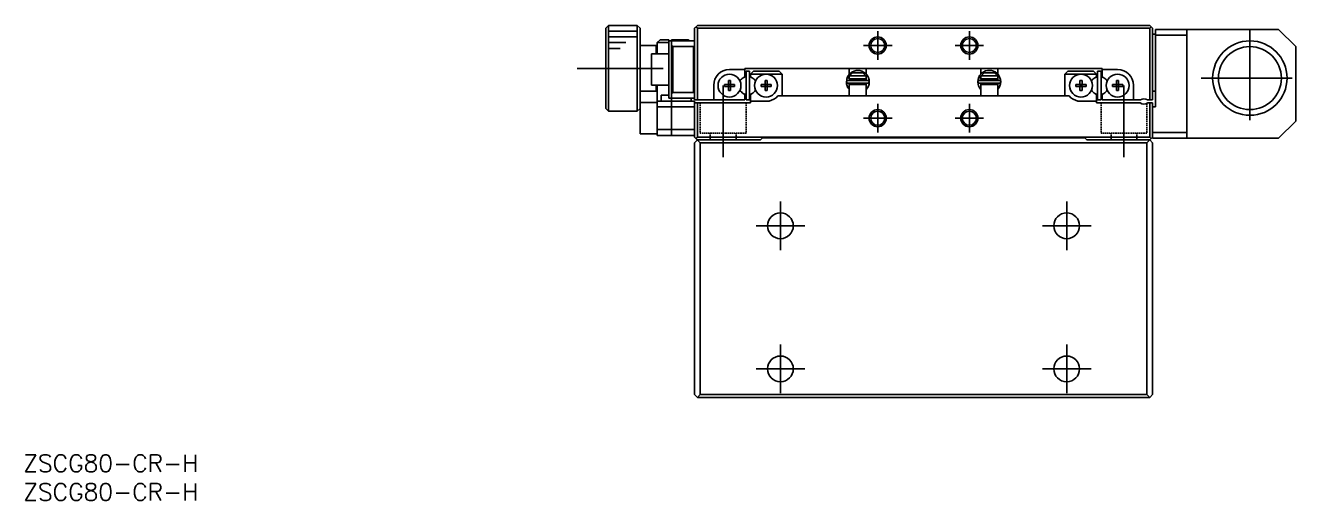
# Model space of a CAD drawing. Extents: x 0 to 488, y -8 to 338.
# Drawn here: x 0.4 to 222.8, y -8 to 75 of the extents above; entities that cross this region are included whole.
import ezdxf

# ---------------------------------------------------------------- set-up
doc = ezdxf.new("R2010")
doc.units = 0
doc.header["$LTSCALE"] = 0.5
doc.linetypes.add('CENTER', pattern=[50.8, 31.75, -6.35, 6.35, -6.35])
doc.linetypes.add('DASHED', pattern=[0.75, 0.5, -0.25])
for name, color, linetype in [('MSM_CENTER', 1, 'CENTER'), ('MSM_CONTINUOUS', 7, 'CONTINUOUS'), ('MSM_DASHED', 4, 'DASHED'), ('MSM_NARROW', 5, 'CONTINUOUS'), ('MSM_PART_NUMBER', 7, 'CONTINUOUS')]:
    doc.layers.add(name, color=color, linetype=linetype)
doc.styles.get("Standard").update_dxf_attribs({"font": 'txt.shx', "height": 1, "bigfont": 'bigfont.shx'})

# ---------------------------------------------------------------- blocks, each defined once
blk = doc.blocks.new('*U3')
at = {"layer": 'MSM_PART_NUMBER'}
blk.add_text('ZSCG80-CR-H', height=3, dxfattribs=at).set_placement((0, -3))
blk = doc.blocks.new('*U4')
at = {"layer": 'MSM_PART_NUMBER'}
blk.add_text('ZSCG80-CR-H', height=3, dxfattribs=at).set_placement((0, -8))

msp = doc.modelspace()

# ---------------------------------------------------------------- linework, layer by layer
at = {"layer": 'MSM_CENTER'}
for p, q in [((149.25, 69), (149.25, 74)), ((165.25, 69), (165.25, 74)), ((214.25, 74.3), (214.25, 57.3)), ((146.75, 71.5), (151.75, 71.5)), ((162.75, 71.5), (167.75, 71.5)), ((111.75, 67.5), (96.75, 67.5)), ((122.25, 64.5), (122.25, 52)), ((192.25, 64.5), (192.25, 52)), ((205.75, 65.8), (222.75, 65.8)), ((149.25, 56.3), (149.25, 61.3)), ((165.25, 56.3), (165.25, 61.3)), ((146.75, 58.8), (151.75, 58.8)), ((162.75, 58.8), (167.75, 58.8)), ((132.25, 35.75), (132.25, 44.25)), ((182.25, 35.75), (182.25, 44.25)), ((128, 40), (136.5, 40)), ((178, 40), (186.5, 40)), ((132.25, 10.75), (132.25, 19.25)), ((182.25, 10.75), (182.25, 19.25)), ((128, 15), (136.5, 15)), ((178, 15), (186.5, 15))]:
    msp.add_line(p, q, dxfattribs=at)
at = {"layer": 'MSM_CONTINUOUS'}
for p, q in [((102.25, 75), (101.75, 74.5)), ((101.75, 60.5), (101.75, 74.5)), ((102.25, 75), (102.25, 60)), ((107.25, 75), (102.25, 75)), ((107.25, 60), (107.25, 75)), ((107.75, 74.5), (107.25, 75)), ((107.75, 74.5), (107.75, 56.05)), ((117.25, 74.5), (117.75, 75)), ((117.25, 62), (117.25, 74.5)), ((117.5, 74.75), (117.75, 74.5)), ((117.75, 75), (196.75, 75)), ((117.75, 74.5), (117.75, 62)), ((196.75, 74.5), (117.75, 74.5)), ((197.25, 74.5), (196.75, 75)), ((196.75, 74.5), (197, 74.75)), ((196.75, 62), (196.75, 74.5)), ((197.25, 74.5), (197.25, 62)), ((197.25, 73.5), (197.75, 73.5)), ((197.75, 74.3), (197.75, 60.8)), ((197.75, 74.3), (219.25, 74.3)), ((203.25, 74.3), (203.25, 55.3)), ((222.25, 71.3), (219.25, 74.3)), ((110.55, 71.5), (107.75, 71.5)), ((110.55, 70.05), (110.55, 71.5)), ((110.75, 71.3), (110.55, 71.5)), ((110.75, 72), (111.25, 72.5)), ((112.75, 72), (110.75, 72)), ((110.75, 70.05), (110.75, 72)), ((111.25, 72.5), (112.75, 72.5)), ((112.75, 62.3), (112.75, 72.5)), ((112.75, 72.3), (117.25, 72.3)), ((113.25, 72.5), (113.25, 55.8)), ((113.25, 72.5), (116.15, 72.5)), ((113.25, 71.5), (113.45, 71.3)), ((117.05, 71.3), (113.45, 71.3)), ((113.45, 71.3), (113.45, 63.3)), ((116.15, 72.5), (116.35, 72.3)), ((117.05, 71.3), (117.25, 71.5)), ((117.05, 63.3), (117.05, 71.3)), ((203.25, 73.3), (197.75, 73.3)), ((222.25, 71.3), (222.25, 58.3)), ((109.75, 70.05), (109.75, 64.55)), ((112.75, 70.05), (109.75, 70.05)), ((126.05, 67.3), (123.35, 67.3)), ((126.05, 67.5), (188.45, 67.5)), ((126.05, 66.044412), (126.05, 67.5)), ((126.25, 62), (126.25, 67)), ((126.85, 67), (126.25, 67)), ((126.85, 62), (126.85, 67)), ((127.05, 66.5), (127.55, 67)), ((127.55, 67), (132.05, 67)), ((132.05, 67), (132.55, 66.5)), ((144.25, 67.5), (144.25, 66.444331)), ((147.25, 66.488251), (147.25, 67.5)), ((167.25, 67.5), (167.25, 66.496318)), ((170.25, 66.454798), (170.25, 67.5)), ((181.95, 66.5), (182.45, 67)), ((182.45, 67), (186.95, 67)), ((186.95, 67), (187.45, 66.5)), ((187.65, 62), (187.65, 67)), ((187.65, 67), (188.25, 67)), ((188.25, 62), (188.25, 67)), ((188.45, 66.044412), (188.45, 67.5)), ((188.45, 67.3), (191.15, 67.3)), ((109.75, 64.55), (112.75, 64.55)), ((110.55, 63.5), (110.55, 64.55)), ((110.75, 55.8), (110.75, 64.55)), ((120.6, 64.55), (120.6, 62)), ((122.463639, 64.32), (122.463639, 64.68)), ((122.463639, 64.68), (123.17, 64.68)), ((123.17, 65.386361), (123.53, 65.386361)), ((123.17, 64.68), (123.17, 65.386361)), ((123.180372, 64.669628), (123.17, 64.68)), ((123.180372, 64.330372), (123.180372, 64.669628)), ((123.180372, 64.669628), (123.519628, 64.669628)), ((123.519628, 64.669628), (123.53, 64.68)), ((123.519628, 64.669628), (123.519628, 64.330372)), ((123.53, 65.386361), (123.53, 64.68)), ((124.236361, 64.68), (123.53, 64.68)), ((124.236361, 64.68), (124.236361, 64.32)), ((125.75625, 65.874815), (126.05, 66.044412)), ((126.850002, 66.15), (126.850002, 62.85)), ((132.55, 66.5), (127.05, 66.5)), ((127.05, 66.5), (127.05, 66.044412)), ((127.05, 66.044412), (127.34375, 65.874815)), ((128.863639, 64.68), (129.57, 64.68)), ((128.863639, 64.32), (128.863639, 64.68)), ((129.57, 65.386361), (129.93, 65.386361)), ((129.57, 64.68), (129.57, 65.386361)), ((129.580372, 64.669628), (129.57, 64.68)), ((129.580372, 64.330372), (129.580372, 64.669628)), ((129.580372, 64.669628), (129.919628, 64.669628)), ((129.919628, 64.669628), (129.93, 64.68)), ((129.919628, 64.669628), (129.919628, 64.330372)), ((129.93, 65.386361), (129.93, 64.68)), ((129.93, 64.68), (130.636361, 64.68)), ((130.636361, 64.68), (130.636361, 64.32)), ((132.55, 62.7), (132.55, 66.5)), ((143.904587, 65.865409), (143.770838, 65.174163)), ((143.869677, 65.676034), (143.86882, 65.640295)), ((143.86882, 65.640295), (143.869748, 65.604558)), ((143.872318, 65.711689), (143.869677, 65.676034)), ((143.869748, 65.604558), (143.87246, 65.56891)), ((143.876738, 65.747172), (143.872318, 65.711689)), ((143.87246, 65.56891), (143.876949, 65.53344)), ((143.882925, 65.782397), (143.876738, 65.747172)), ((143.876949, 65.53344), (143.883205, 65.498233)), ((143.890866, 65.817276), (143.882925, 65.782397)), ((143.883205, 65.498233), (143.891211, 65.463376)), ((143.900541, 65.851725), (143.890866, 65.817276)), ((143.891211, 65.463376), (143.900948, 65.428954)), ((143.911927, 65.885656), (143.900541, 65.851725)), ((143.900948, 65.428954), (143.912394, 65.395051)), ((143.924264, 65.917243), (143.911927, 65.885656)), ((143.912394, 65.395051), (143.925521, 65.36175)), ((143.929094, 65.926025), (143.920799, 65.906149)), ((143.924761, 65.918096), (143.924264, 65.917243)), ((143.930147, 65.920714), (143.924761, 65.918096)), ((143.925521, 65.36175), (143.926299, 65.359919)), ((143.929068, 65.926138), (144.185626, 65.84982)), ((143.94359, 65.959366), (143.929094, 65.926025)), ((143.934842, 65.921198), (143.930147, 65.920714)), ((143.940813, 65.921094), (143.934842, 65.921198)), ((143.948019, 65.920404), (143.940813, 65.921094)), ((143.956414, 65.919132), (143.948019, 65.920404)), ((143.965944, 65.917286), (143.956414, 65.919132)), ((143.976548, 65.914879), (143.965944, 65.917286)), ((143.988156, 65.911926), (143.976548, 65.914879)), ((144.000693, 65.908445), (143.988156, 65.911926)), ((147.544371, 65.370506), (143.994371, 65.370506)), ((143.994371, 64.920506), (147.544371, 64.920506)), ((144.014079, 65.90446), (144.000693, 65.908445)), ((144.028227, 65.899997), (144.014079, 65.90446)), ((144.043045, 65.895083), (144.028227, 65.899997)), ((144.058438, 65.889751), (144.043045, 65.895083)), ((144.074305, 65.884036), (144.058438, 65.889751)), ((144.090545, 65.877974), (144.074305, 65.884036)), ((144.107052, 65.871605), (144.090545, 65.877974)), ((144.12372, 65.86497), (144.107052, 65.871605)), ((144.14044, 65.858111), (144.12372, 65.86497)), ((144.157104, 65.851074), (144.14044, 65.858111)), ((144.173605, 65.843903), (144.157104, 65.851074)), ((144.189836, 65.836645), (144.173605, 65.843903)), ((144.185626, 65.84982), (144.250009, 65.818646)), ((144.205692, 65.829347), (144.189836, 65.836645)), ((144.221071, 65.822056), (144.205692, 65.829347)), ((144.235872, 65.81482), (144.221071, 65.822056)), ((144.283984, 64.699949), (144.234766, 64.920454)), ((144.25, 65.807684), (144.235872, 65.81482)), ((147.25, 66.2), (144.25, 66.2)), ((144.25, 66.2), (144.25, 65.7)), ((144.25, 65.7), (147.25, 65.7)), ((147.25, 64.7), (144.25, 64.7)), ((144.25, 64.7), (144.25, 62.7)), ((144.304317, 66.2), (144.833485, 66.7)), ((144.318851, 65.645132), (144.319413, 65.658754)), ((144.318989, 65.631503), (144.318851, 65.645132)), ((144.319826, 65.617903), (144.318989, 65.631503)), ((144.319413, 65.658754), (144.320673, 65.672332)), ((144.321358, 65.60437), (144.319826, 65.617903)), ((144.320673, 65.672332), (144.322628, 65.685829)), ((144.32358, 65.590938), (144.321358, 65.60437)), ((144.322628, 65.685829), (144.325273, 65.699208)), ((144.326483, 65.577644), (144.32358, 65.590938)), ((144.325273, 65.699208), (144.325453, 65.700004)), ((144.33006, 65.564523), (144.326483, 65.577644)), ((144.334297, 65.551608), (144.33006, 65.564523)), ((144.339183, 65.538932), (144.334297, 65.551608)), ((144.344701, 65.526528), (144.339183, 65.538932)), ((144.350835, 65.514425), (144.344701, 65.526528)), ((144.357568, 65.502655), (144.350835, 65.514425)), ((144.364879, 65.491244), (144.357568, 65.502655)), ((144.358855, 65.5), (144.75, 65.5)), ((144.372749, 65.48022), (144.364879, 65.491244)), ((144.381155, 65.469609), (144.372749, 65.48022)), ((144.390075, 65.459434), (144.381155, 65.469609)), ((144.399484, 65.44972), (144.390075, 65.459434)), ((144.409359, 65.440487), (144.399484, 65.44972)), ((144.419673, 65.431756), (144.409359, 65.440487)), ((144.4304, 65.423546), (144.419673, 65.431756)), ((144.441515, 65.415875), (144.4304, 65.423546)), ((144.452988, 65.408759), (144.441515, 65.415875)), ((144.464794, 65.402213), (144.452988, 65.408759)), ((144.476902, 65.396251), (144.464794, 65.402213)), ((144.489284, 65.390885), (144.476902, 65.396251)), ((144.501911, 65.386126), (144.489284, 65.390885)), ((144.514753, 65.381986), (144.501911, 65.386126)), ((144.527781, 65.378471), (144.514753, 65.381986)), ((144.540963, 65.37559), (144.527781, 65.378471)), ((144.554271, 65.373349), (144.540963, 65.37559)), ((144.567672, 65.371752), (144.554271, 65.373349)), ((144.581137, 65.370804), (144.567672, 65.371752)), ((144.593923, 65.370506), (144.581137, 65.370804)), ((144.75, 65.7), (144.75, 65.370506)), ((144.75, 64.920506), (144.75, 64.7)), ((144.833485, 66.7), (146.666515, 66.7)), ((146.666515, 66.7), (147.195683, 66.2)), ((146.75, 65.370506), (146.75, 65.7)), ((146.75, 65.5), (147.179668, 65.5)), ((146.75, 64.7), (146.75, 64.920506)), ((146.948374, 65.37053), (146.944819, 65.370506)), ((146.961866, 65.371034), (146.948374, 65.37053)), ((146.97532, 65.372188), (146.961866, 65.371034)), ((146.988706, 65.373991), (146.97532, 65.372188)), ((147.001993, 65.376439), (146.988706, 65.373991)), ((147.01515, 65.379527), (147.001993, 65.376439)), ((147.028145, 65.383251), (147.01515, 65.379527)), ((147.040949, 65.387602), (147.028145, 65.383251)), ((147.053531, 65.392571), (147.040949, 65.387602)), ((147.065862, 65.39815), (147.053531, 65.392571)), ((147.07791, 65.404326), (147.065862, 65.39815)), ((147.089646, 65.411087), (147.07791, 65.404326)), ((147.101043, 65.418419), (147.089646, 65.411087)), ((147.11207, 65.426305), (147.101043, 65.418419)), ((147.1227, 65.434731), (147.11207, 65.426305)), ((147.132905, 65.443676), (147.1227, 65.434731)), ((147.142659, 65.453121), (147.132905, 65.443676)), ((147.151935, 65.463045), (147.142659, 65.453121)), ((147.160709, 65.473425), (147.151935, 65.463045)), ((147.168957, 65.484236), (147.160709, 65.473425)), ((147.176654, 65.495454), (147.168957, 65.484236)), ((147.18378, 65.50705), (147.176654, 65.495454)), ((147.190314, 65.518997), (147.18378, 65.50705)), ((147.196237, 65.531264), (147.190314, 65.518997)), ((147.201531, 65.54382), (147.196237, 65.531264)), ((147.20618, 65.556634), (147.201531, 65.54382)), ((147.210171, 65.569671), (147.20618, 65.556634)), ((147.213491, 65.582897), (147.210171, 65.569671)), ((147.213286, 65.700016), (147.215139, 65.69119)), ((147.21613, 65.596277), (147.213491, 65.582897)), ((147.215139, 65.69119), (147.217368, 65.677754)), ((147.21808, 65.609775), (147.21613, 65.596277)), ((147.217368, 65.677754), (147.218907, 65.664216)), ((147.217546, 65.700031), (147.303989, 65.370523)), ((147.219335, 65.623354), (147.21808, 65.609775)), ((147.218907, 65.664216), (147.219749, 65.650612)), ((147.219892, 65.636979), (147.219335, 65.623354)), ((147.219749, 65.650612), (147.219892, 65.636979)), ((147.25, 65.7), (147.25, 66.2)), ((147.25, 62.7), (147.25, 64.7)), ((147.254844, 64.699831), (147.250234, 64.684677)), ((147.303663, 64.920452), (147.254844, 64.699831)), ((147.613551, 65.916771), (147.597085, 65.955003)), ((147.610312, 65.922408), (147.609702, 65.92591)), ((147.635113, 65.8615), (147.614478, 65.917243)), ((166.866904, 65.874638), (166.733155, 65.183391)), ((166.831993, 65.685263), (166.831136, 65.649523)), ((166.831136, 65.649523), (166.832065, 65.613786)), ((166.834635, 65.720918), (166.831993, 65.685263)), ((166.832065, 65.613786), (166.834777, 65.578139)), ((166.839054, 65.756401), (166.834635, 65.720918)), ((166.834777, 65.578139), (166.839266, 65.542669)), ((166.845242, 65.791625), (166.839054, 65.756401)), ((166.839266, 65.542669), (166.845521, 65.507462)), ((166.853182, 65.826504), (166.845242, 65.791625)), ((166.845521, 65.507462), (166.853527, 65.472605)), ((166.862857, 65.860953), (166.853182, 65.826504)), ((166.853527, 65.472605), (166.863265, 65.438183)), ((166.874243, 65.894885), (166.862857, 65.860953)), ((166.863265, 65.438183), (166.87471, 65.404279)), ((166.88658, 65.926472), (166.874243, 65.894885)), ((166.87471, 65.404279), (166.887837, 65.370978)), ((166.887077, 65.927325), (166.88658, 65.926472)), ((166.892666, 65.929981), (166.887077, 65.927325)), ((166.887837, 65.370978), (166.888615, 65.369147)), ((166.905907, 65.968594), (166.88875, 65.928946)), ((166.891385, 65.935367), (167.147942, 65.859048)), ((166.897228, 65.930428), (166.892666, 65.929981)), ((166.902972, 65.930332), (166.897228, 65.930428)), ((166.909864, 65.929691), (166.902972, 65.930332)), ((166.917862, 65.92851), (166.909864, 65.929691)), ((166.926918, 65.926795), (166.917862, 65.92851)), ((166.936978, 65.924558), (166.926918, 65.926795)), ((166.947982, 65.921812), (166.936978, 65.924558)), ((166.959863, 65.918572), (166.947982, 65.921812)), ((170.506687, 65.379734), (166.956687, 65.379734)), ((166.956687, 64.929734), (170.506687, 64.929734)), ((166.97255, 65.914859), (166.959863, 65.918572)), ((166.985968, 65.910695), (166.97255, 65.914859)), ((167.000034, 65.906104), (166.985968, 65.910695)), ((167.014666, 65.901115), (167.000034, 65.906104)), ((167.029775, 65.895757), (167.014666, 65.901115)), ((167.04527, 65.890063), (167.029775, 65.895757)), ((167.061059, 65.884066), (167.04527, 65.890063)), ((167.077046, 65.877803), (167.061059, 65.884066)), ((167.093137, 65.87131), (167.077046, 65.877803)), ((167.109233, 65.864629), (167.093137, 65.87131)), ((167.125239, 65.857797), (167.109233, 65.864629)), ((167.141059, 65.850857), (167.125239, 65.857797)), ((167.156597, 65.843849), (167.141059, 65.850857)), ((167.147942, 65.859048), (167.250027, 65.806906)), ((167.17176, 65.836817), (167.156597, 65.843849)), ((167.186458, 65.829802), (167.17176, 65.836817)), ((167.200602, 65.822846), (167.186458, 65.829802)), ((167.249169, 64.699754), (167.197082, 64.929682)), ((167.214107, 65.815991), (167.200602, 65.822846)), ((167.226892, 65.809278), (167.214107, 65.815991)), ((167.23888, 65.802748), (167.226892, 65.809278)), ((167.25, 65.79644), (167.23888, 65.802748)), ((170.25, 66.2), (167.25, 66.2)), ((167.25, 66.2), (167.25, 65.7)), ((167.25, 65.7), (170.25, 65.7)), ((170.25, 64.7), (167.25, 64.7)), ((167.25, 64.7), (167.25, 62.7)), ((167.281168, 65.654361), (167.281729, 65.667983)), ((167.281306, 65.640732), (167.281168, 65.654361)), ((167.282143, 65.627132), (167.281306, 65.640732)), ((167.281729, 65.667983), (167.282989, 65.68156)), ((167.283674, 65.613598), (167.282143, 65.627132)), ((167.282989, 65.68156), (167.284945, 65.695057)), ((167.285896, 65.600167), (167.283674, 65.613598)), ((167.284945, 65.695057), (167.285842, 65.700015)), ((167.2888, 65.586873), (167.285896, 65.600167)), ((167.292376, 65.573751), (167.2888, 65.586873)), ((167.296614, 65.560836), (167.292376, 65.573751)), ((167.301499, 65.548161), (167.296614, 65.560836)), ((167.307017, 65.535756), (167.301499, 65.548161)), ((167.304317, 66.2), (167.833485, 66.7)), ((167.313152, 65.523654), (167.307017, 65.535756)), ((167.319884, 65.511883), (167.313152, 65.523654)), ((167.327196, 65.500473), (167.319884, 65.511883)), ((167.335066, 65.489449), (167.327196, 65.500473)), ((167.327276, 65.5), (167.75, 65.5)), ((167.343472, 65.478837), (167.335066, 65.489449)), ((167.352391, 65.468663), (167.343472, 65.478837)), ((167.3618, 65.458949), (167.352391, 65.468663)), ((167.371675, 65.449716), (167.3618, 65.458949)), ((167.381989, 65.440985), (167.371675, 65.449716)), ((167.392717, 65.432775), (167.381989, 65.440985)), ((167.403831, 65.425104), (167.392717, 65.432775)), ((167.415305, 65.417987), (167.403831, 65.425104)), ((167.42711, 65.411441), (167.415305, 65.417987)), ((167.439218, 65.405479), (167.42711, 65.411441)), ((167.4516, 65.400113), (167.439218, 65.405479)), ((167.464227, 65.395355), (167.4516, 65.400113)), ((167.477069, 65.391214), (167.464227, 65.395355)), ((167.490097, 65.3877), (167.477069, 65.391214)), ((167.50328, 65.384819), (167.490097, 65.3877)), ((167.516587, 65.382577), (167.50328, 65.384819)), ((167.529989, 65.380981), (167.516587, 65.382577)), ((167.543453, 65.380033), (167.529989, 65.380981)), ((167.556239, 65.379734), (167.543453, 65.380033)), ((167.75, 65.7), (167.75, 65.379734)), ((167.75, 64.929734), (167.75, 64.7)), ((167.833485, 66.7), (169.666515, 66.7)), ((169.666515, 66.7), (170.195683, 66.2)), ((169.75, 65.379734), (169.75, 65.7)), ((169.75, 65.5), (170.136232, 65.5)), ((169.75, 64.7), (169.75, 64.929734)), ((169.910691, 65.379758), (169.907136, 65.379734)), ((169.924182, 65.380262), (169.910691, 65.379758)), ((169.937637, 65.381416), (169.924182, 65.380262)), ((169.951023, 65.383219), (169.937637, 65.381416)), ((169.964309, 65.385667), (169.951023, 65.383219)), ((169.977466, 65.388756), (169.964309, 65.385667)), ((169.990462, 65.392479), (169.977466, 65.388756)), ((170.003266, 65.39683), (169.990462, 65.392479)), ((170.015848, 65.4018), (170.003266, 65.39683)), ((170.028178, 65.407378), (170.015848, 65.4018)), ((170.040226, 65.413554), (170.028178, 65.407378)), ((170.051963, 65.420315), (170.040226, 65.413554)), ((170.063359, 65.427647), (170.051963, 65.420315)), ((170.074386, 65.435534), (170.063359, 65.427647)), ((170.085016, 65.443959), (170.074386, 65.435534)), ((170.095222, 65.452904), (170.085016, 65.443959)), ((170.104975, 65.46235), (170.095222, 65.452904)), ((170.114252, 65.472274), (170.104975, 65.46235)), ((170.123026, 65.482653), (170.114252, 65.472274)), ((170.131273, 65.493465), (170.123026, 65.482653)), ((170.138971, 65.504682), (170.131273, 65.493465)), ((170.146097, 65.516279), (170.138971, 65.504682)), ((170.152631, 65.528226), (170.146097, 65.516279)), ((170.158553, 65.540493), (170.152631, 65.528226)), ((170.163847, 65.553049), (170.158553, 65.540493)), ((170.168497, 65.565862), (170.163847, 65.553049)), ((170.172487, 65.578899), (170.168497, 65.565862)), ((170.175807, 65.592125), (170.172487, 65.578899)), ((170.178446, 65.605505), (170.175807, 65.592125)), ((170.177536, 65.700002), (170.179685, 65.686982)), ((170.180396, 65.619003), (170.178446, 65.605505)), ((170.179685, 65.686982), (170.181223, 65.673444)), ((170.181652, 65.632583), (170.180396, 65.619003)), ((170.181223, 65.673444), (170.182065, 65.65984)), ((170.182208, 65.646208), (170.181652, 65.632583)), ((170.182065, 65.65984), (170.182208, 65.646208)), ((170.183344, 65.700086), (170.266306, 65.379752)), ((170.265979, 64.92968), (170.214396, 64.699908)), ((170.25, 65.7), (170.25, 66.2)), ((170.25, 62.7), (170.25, 64.7)), ((170.575868, 65.926), (170.562915, 65.956258)), ((170.572628, 65.931637), (170.572019, 65.935138)), ((170.59743, 65.870729), (170.576795, 65.926472)), ((181.95, 62.7), (181.95, 66.5)), ((187.45, 66.5), (181.95, 66.5)), ((183.863639, 64.68), (184.57, 64.68)), ((183.863639, 64.32), (183.863639, 64.68)), ((184.57, 65.386361), (184.93, 65.386361)), ((184.57, 64.68), (184.57, 65.386361)), ((184.580372, 64.669628), (184.57, 64.68)), ((184.580372, 64.330372), (184.580372, 64.669628)), ((184.580372, 64.669628), (184.919628, 64.669628)), ((184.919628, 64.669628), (184.93, 64.68)), ((184.919628, 64.669628), (184.919628, 64.330372)), ((184.93, 65.386361), (184.93, 64.68)), ((185.636361, 64.68), (184.93, 64.68)), ((185.636361, 64.68), (185.636361, 64.32)), ((187.45, 66.044412), (187.15625, 65.874815)), ((187.45, 66.5), (187.45, 66.044412)), ((187.649998, 66.15), (187.649998, 62.85)), ((188.74375, 65.874815), (188.45, 66.044412)), ((190.263639, 64.68), (190.97, 64.68)), ((190.263639, 64.32), (190.263639, 64.68)), ((190.97, 65.386361), (191.33, 65.386361)), ((190.97, 64.68), (190.97, 65.386361)), ((190.980372, 64.669628), (190.97, 64.68)), ((190.980372, 64.330372), (190.980372, 64.669628)), ((190.980372, 64.669628), (191.319628, 64.669628)), ((191.319628, 64.669628), (191.33, 64.68)), ((191.319628, 64.669628), (191.319628, 64.330372)), ((191.33, 65.386361), (191.33, 64.68)), ((192.036361, 64.68), (191.33, 64.68)), ((192.036361, 64.68), (192.036361, 64.32)), ((193.9, 64.55), (193.9, 62)), ((107.75, 63.5), (110.55, 63.5)), ((110.55, 63.5), (110.75, 63.7)), ((111.45, 62.8), (112.75, 62.8)), ((111.45, 62.8), (111.45, 61.8)), ((117.25, 62.3), (112.75, 62.3)), ((113.45, 63.3), (113.25, 63.1)), ((113.45, 63.3), (117.05, 63.3)), ((116.65, 62.3), (116.65, 61.8)), ((117.25, 63.1), (117.05, 63.3)), ((123.17, 64.32), (122.463639, 64.32)), ((123.180372, 64.330372), (123.17, 64.32)), ((123.17, 63.613639), (123.17, 64.32)), ((123.53, 63.613639), (123.17, 63.613639)), ((123.519628, 64.330372), (123.180372, 64.330372)), ((123.519628, 64.330372), (123.53, 64.32)), ((123.53, 64.32), (123.53, 63.613639)), ((124.236361, 64.32), (123.53, 64.32)), ((126.05, 62.955588), (125.75625, 63.125185)), ((126.05, 62), (126.05, 62.955588)), ((127.34375, 63.125185), (127.05, 62.955588)), ((127.05, 62.955588), (127.05, 61.5)), ((129.57, 64.32), (128.863639, 64.32)), ((129.580372, 64.330372), (129.57, 64.32)), ((129.57, 63.613639), (129.57, 64.32)), ((129.93, 63.613639), (129.57, 63.613639)), ((129.919628, 64.330372), (129.580372, 64.330372)), ((129.919628, 64.330372), (129.93, 64.32)), ((129.93, 64.32), (129.93, 63.613639)), ((130.636361, 64.32), (129.93, 64.32)), ((182.670938, 62.7), (131.829062, 62.7)), ((184.57, 64.32), (183.863639, 64.32)), ((184.580372, 64.330372), (184.57, 64.32)), ((184.57, 63.613639), (184.57, 64.32)), ((184.93, 63.613639), (184.57, 63.613639)), ((184.919628, 64.330372), (184.580372, 64.330372)), ((184.919628, 64.330372), (184.93, 64.32)), ((184.93, 64.32), (184.93, 63.613639)), ((185.636361, 64.32), (184.93, 64.32)), ((187.15625, 63.125185), (187.45, 62.955588)), ((187.45, 61.5), (187.45, 62.955588)), ((188.45, 62.955588), (188.74375, 63.125185)), ((188.45, 62), (188.45, 62.955588)), ((190.97, 64.32), (190.263639, 64.32)), ((190.980372, 64.330372), (190.97, 64.32)), ((190.97, 63.613639), (190.97, 64.32)), ((191.33, 63.613639), (190.97, 63.613639)), ((191.319628, 64.330372), (190.980372, 64.330372)), ((191.319628, 64.330372), (191.33, 64.32)), ((191.33, 64.32), (191.33, 63.613639)), ((192.036361, 64.32), (191.33, 64.32)), ((197.75, 63.5), (197.25, 63.5)), ((101.75, 60.5), (102.25, 60)), ((107.25, 60), (107.75, 60.5)), ((110.75, 61.55), (107.75, 61.55)), ((110.75, 61.8), (117.25, 61.8)), ((117.25, 60.8), (110.75, 60.8)), ((126.05, 62), (117.25, 62)), ((117.25, 55.5), (117.25, 61.8)), ((117.25, 61.5), (127.05, 61.5)), ((117.75, 61.5), (117.75, 55.5)), ((126.25, 62), (126.85, 62)), ((127.05, 61.8), (130.272015, 61.8)), ((187.45, 61.8), (184.227985, 61.8)), ((195.088562, 61.5), (187.45, 61.5)), ((188.25, 62), (187.65, 62)), ((195.15, 62), (188.45, 62)), ((196.35, 62), (197.25, 62)), ((197.25, 61.5), (196.411438, 61.5)), ((196.75, 55.5), (196.75, 61.5)), ((197.25, 55.3), (197.25, 61.5)), ((197.75, 60.8), (197.25, 60.8)), ((102.25, 60), (107.25, 60)), ((219.25, 55.3), (222.25, 58.3)), ((107.75, 56.05), (110.75, 56.05)), ((110.75, 56.8), (117.25, 56.8)), ((117.25, 55.8), (110.75, 55.8)), ((197.25, 56.3), (203.25, 56.3)), ((117.25, 55.5), (118.25, 54.5)), ((117.75, 55), (117.25, 54.5)), ((117.25, 10.5), (117.25, 54.5)), ((117.75, 55.5), (117.5, 55.25)), ((117.75, 55.5), (196.75, 55.5)), ((128.75, 55), (117.75, 55)), ((196.25, 54.5), (118.25, 54.5)), ((118.25, 54.5), (118.25, 10.5)), ((128.75, 55), (129.1, 55.35)), ((129.1, 55.35), (185.4, 55.35)), ((185.4, 55.35), (185.75, 55)), ((196.75, 55), (185.75, 55)), ((197.25, 55.5), (196.25, 54.5)), ((196.25, 10.5), (196.25, 54.5)), ((197, 55.25), (196.75, 55.5)), ((197.25, 54.5), (196.75, 55)), ((219.25, 55.3), (197.25, 55.3)), ((197.25, 54.5), (197.25, 10.5)), ((117.25, 10.5), (117.75, 10)), ((117.75, 10), (118.25, 10.5)), ((196.75, 10), (117.75, 10)), ((118.25, 10.5), (196.25, 10.5)), ((196.25, 10.5), (196.75, 10)), ((196.75, 10), (197.25, 10.5))]:
    msp.add_line(p, q, dxfattribs=at)
for centre, radius in [((149.25, 71.5), 1.2295), ((165.25, 71.5), 1.2295), ((214.25, 65.8), 6.5), ((214.25, 65.8), 5.5), ((123.35, 64.5), 2), ((129.75, 64.5), 2), ((184.75, 64.5), 2), ((191.15, 64.5), 2), ((149.25, 58.8), 1.2295), ((165.25, 58.8), 1.2295), ((132.25, 40), 2.25), ((182.25, 40), 2.25), ((132.25, 15), 2.25), ((182.25, 15), 2.25)]:
    msp.add_circle(centre, radius, dxfattribs=at)
for centre, radius, start, end in [((123.35, 64.55), 2.75, 90, 180), ((145.76921, 65.145146), 1.998953, 0.830461, 157.286566), ((168.731527, 65.154375), 1.998953, 0.830461, 157.286566), ((191.15, 64.55), 2.75, 0, 90), ((126.66481, 64.385), 1.75, 134.995594, 148.113496), ((126.550001, 64.5), 1.5875, 135.000025, 149.566818), ((126.55, 64.5), 1.5875, 120, 135), ((126.550001, 64.5), 1.5875, 100.893089, 120), ((126.55, 64.5), 1.5875, 45, 60), ((126.43519, 64.385), 1.75, 31.886504, 45.004406), ((126.550001, 64.5), 1.5875, 30.433263, 45.000025), ((143.994371, 65.145506), 0.225, 90, 270), ((145.774162, 65.147207), 2.003618, 180.78297, 220.460387), ((145.773955, 65.143887), 1.994111, 317.758977, 359.233591), ((147.544371, 65.145506), 0.225, 270, 90), ((166.956687, 65.154734), 0.225, 90, 270), ((168.735529, 65.156247), 2.002667, 180.777946, 222.110892), ((168.736351, 65.153225), 1.994033, 319.400601, 359.230412), ((170.506687, 65.154734), 0.225, 270, 90), ((188.06481, 64.385), 1.75, 134.995594, 148.113496), ((187.949999, 64.5), 1.5875, 134.999975, 149.566737), ((187.95, 64.5), 1.5875, 120, 135), ((187.949999, 64.5), 1.5875, 100.893022, 120), ((187.949999, 64.5), 1.5875, 60, 79.106989), ((187.95, 64.5), 1.5875, 45, 60), ((187.83519, 64.385), 1.75, 31.886504, 45.004406), ((187.949999, 64.5), 1.5875, 30.433182, 44.999975), ((126.66481, 64.615), 1.75, 211.886504, 225.004406), ((126.550001, 64.5), 1.5875, 210.433182, 224.999975), ((126.55, 64.5), 1.5875, 225, 240), ((126.550001, 64.5), 1.5875, 239.999969, 259.106958), ((126.550001, 64.5), 1.5875, 280.89309, 300), ((126.55, 64.5), 1.5875, 300, 315), ((126.43519, 64.615), 1.75, 314.995594, 328.113496), ((126.550001, 64.5), 1.5875, 314.999975, 329.566737), ((129.75, 64.5), 2.75, 280.942499, 319.114807), ((184.75, 64.5), 2.75, 220.885193, 259.057501), ((188.06481, 64.615), 1.75, 211.886504, 225.004406), ((187.949999, 64.5), 1.5875, 210.433263, 225.000025), ((187.95, 64.5), 1.5875, 225, 240), ((187.949999, 64.5), 1.5875, 240.000031, 259.10691), ((187.949999, 64.5), 1.5875, 280.893011, 300), ((187.95, 64.5), 1.5875, 300, 315), ((187.949999, 64.5), 1.5875, 315.000025, 329.566818), ((187.83519, 64.615), 1.75, 314.995594, 328.113496), ((195.75, 62.25), 1, 228.590378, 311.409622), ((195.75, 61.2), 1, 53.130102, 126.869898)]:
    msp.add_arc(centre, radius, start, end, dxfattribs=at)
at = {"layer": 'MSM_DASHED'}
for p, q in [((118.25, 61.5), (118.25, 56.2)), ((126.25, 61.5), (126.25, 56.2)), ((188.25, 61.5), (188.25, 56.2)), ((196.25, 61.383975), (196.25, 56.2)), ((126.25, 56.2), (118.25, 56.2)), ((120, 56.2), (120, 55)), ((124.5, 56.2), (124.5, 55)), ((196.25, 56.2), (188.25, 56.2)), ((190, 56.2), (190, 55)), ((194.5, 56.2), (194.5, 55))]:
    msp.add_line(p, q, dxfattribs=at)
at = {"layer": 'MSM_NARROW'}
for p, q in [((107.25, 74), (102.25, 74)), ((107.25, 73), (102.25, 73)), ((105.25, 72), (102.25, 72)), ((104.25, 71), (102.25, 71))]:
    msp.add_line(p, q, dxfattribs=at)
for centre in [(149.25, 71.5), (165.25, 71.5), (149.25, 58.8), (165.25, 58.8)]:
    msp.add_circle(centre, 1.5, dxfattribs=at)

# ---------------------------------------------------------------- block references
at = {"layer": 'MSM_CONTINUOUS'}
for name in ['*U3', '*U4']:
    msp.add_blockref(name, (0, 0), dxfattribs=at)

doc.saveas('drawing.dxf')
